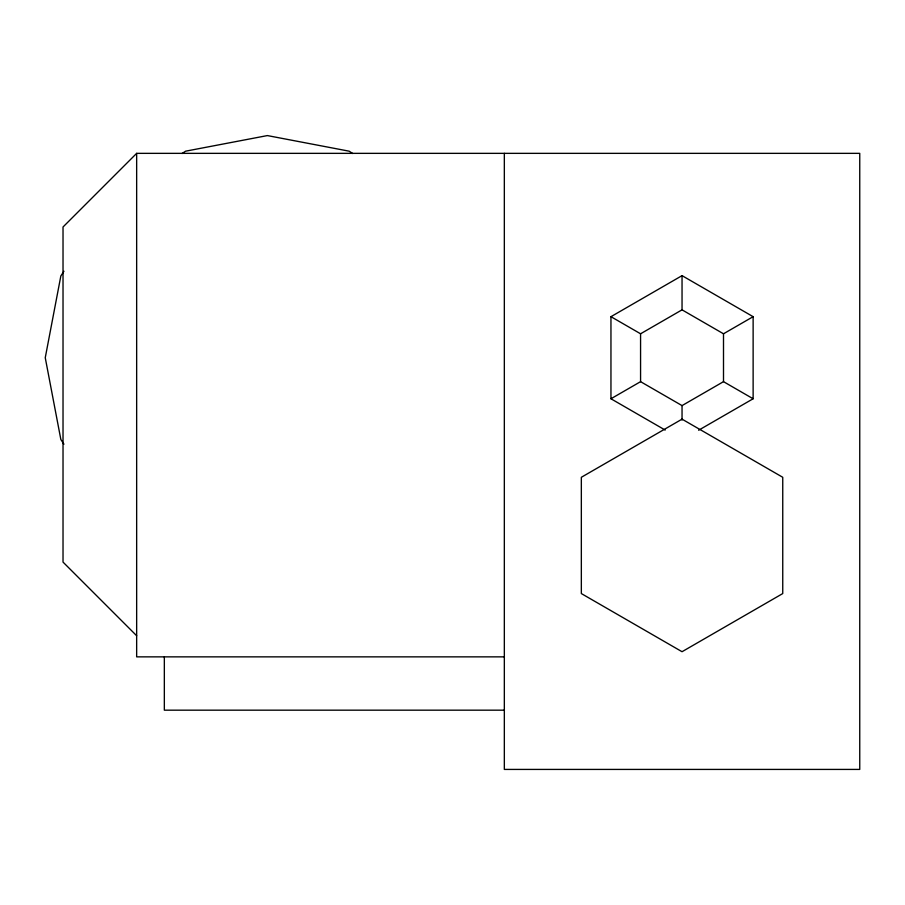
<?xml version="1.0" encoding="UTF-8"?>
<svg xmlns="http://www.w3.org/2000/svg" width="905" height="905" viewBox="0 0 905 905"><rect width="100%" height="100%" fill="white"/><g stroke="black" fill="none" stroke-linecap="round" stroke-linejoin="round"><path stroke-width="1.36" d="M63.938 271.251L60.85 275.957L45.25 357.724L60.85 439.491L63.938 444.197M504.334 153.352L504.334 769.42L859.75 769.42L859.75 153.352L136.655 153.352L63.022 226.997L63.022 562.084L136.655 635.729M182.086 153.499L185.616 151.18L267.382 135.58L349.149 151.18L352.679 153.499M665.175 430.067L610.954 398.766L610.954 316.682L682.042 275.64L753.13 316.682L753.13 398.766L698.626 430.226M610.954 316.682L640.57 333.787L682.042 309.838L723.502 333.787L753.13 316.682M610.954 398.766L640.57 381.661L640.57 333.787M640.57 381.661L682.042 405.598L723.502 381.661L753.13 398.766M504.334 656.86L136.655 656.86L136.655 153.352M504.334 710.176L164.337 710.176L164.337 656.951M723.502 333.787L723.502 381.661M682.042 275.64L682.042 309.838M682.042 405.598L682.042 420.067M682.042 419.151L581.338 477.286L581.338 593.567L682.042 651.713L782.746 593.567L782.746 477.286L682.042 419.151"/></g></svg>
